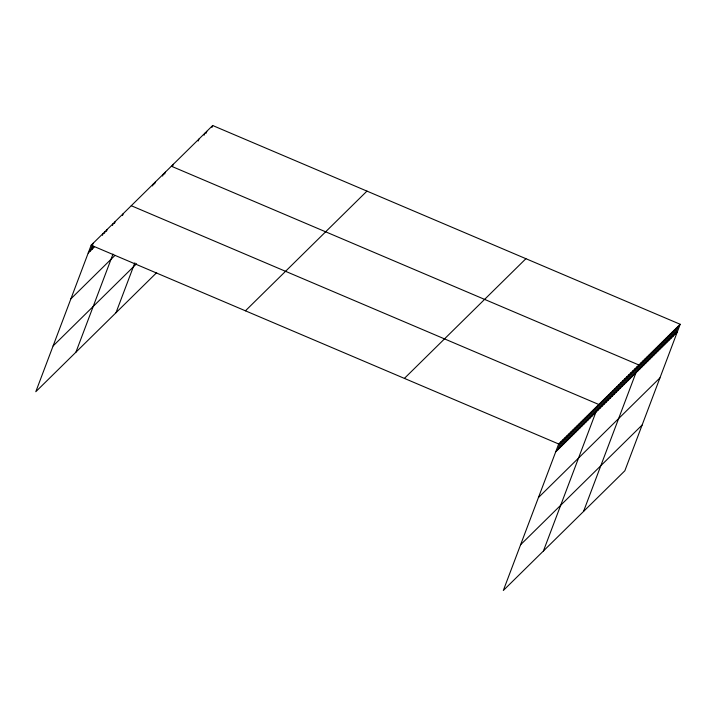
<?xml version="1.0" encoding="UTF-8"?>
<svg xmlns="http://www.w3.org/2000/svg" width="716" height="716" viewBox="0 0 716 716"><rect width="100%" height="100%" fill="white"/><g stroke="black" fill="none" stroke-linecap="round" stroke-linejoin="round"><path stroke-width="1.07" d="M680.2 324.285L558.677 443.983L503.321 590.485L624.844 470.779L680.2 324.285L212.679 125.515L91.156 245.221L35.8 391.715L156.661 272.662M90.198 251.074L93.161 243.243M92.203 249.105L93.313 246.161M102.451 235.322L103.185 233.362M104.455 233.353L105.189 231.393M106.46 231.375L107.194 229.415M112.475 225.451L113.218 223.49M114.479 223.473L115.222 221.513M122.499 215.579L123.241 213.619M75.905 352.218L112.976 254.108M152.58 185.954L153.314 183.994M154.584 183.976L155.318 182.016M162.604 176.073L163.338 174.113M164.608 174.095L165.342 172.144M116.001 312.713L134.841 262.853M172.592 166.237L173.326 164.277M198.162 141.043L198.905 139.083M204.069 135.226L204.812 133.266M206.038 133.292L206.781 131.332M211.936 127.475L212.679 125.515M557.719 449.845L560.682 442.005M559.724 447.867L562.687 440.036M561.729 445.898L564.691 438.058M563.734 443.92L566.696 436.08M565.747 441.942L568.701 434.111M567.752 439.973L570.706 432.133M569.757 437.995L572.711 430.155M571.762 436.017L574.715 428.186M573.767 434.048L576.729 426.208M575.771 432.07L578.734 424.23M577.776 430.092L580.739 422.261M579.781 428.123L582.743 420.283M581.786 426.145L584.748 418.305M583.791 424.167L586.753 416.336M585.795 422.189L588.758 414.358M587.8 420.22L590.763 412.38M589.805 418.242L592.767 410.402M591.81 416.265L594.772 408.433M593.815 414.296L596.777 406.455M543.426 550.98L598.782 404.477L131.261 205.716M597.824 410.34L600.787 402.508M599.829 408.371L602.791 400.53M601.834 406.393L604.796 398.552M603.839 404.415L606.801 396.583M605.843 402.446L608.806 394.606M607.848 400.468L610.811 392.628M609.853 398.49L612.815 390.659M611.858 396.521L614.82 388.681M613.863 394.543L616.825 386.703M615.867 392.565L618.83 384.734M617.872 390.596L620.835 382.756M619.877 388.618L622.839 380.778M621.882 386.64L624.844 378.809M623.887 384.671L626.849 376.831M625.9 382.693L628.854 374.853M627.905 380.715L630.859 372.884M629.91 378.746L632.863 370.906M631.915 376.768L634.868 368.928M633.92 374.79L636.882 366.959M583.522 511.484L638.887 364.981L171.366 166.219M637.893 370.879L640.847 363.039M639.853 368.946L642.816 361.106M641.822 367.004L644.785 359.163M643.791 365.062L646.754 357.23M645.76 363.128L648.723 355.288M647.729 361.186L650.692 353.355M649.689 359.253L652.652 351.413M651.658 357.311L654.621 349.48M653.627 355.378L656.59 347.537M655.596 353.435L658.559 345.604M657.565 351.502L660.528 343.662M659.534 349.56L662.497 341.729M661.495 347.627L664.457 339.787M663.463 345.685L666.426 337.845M665.433 343.752L668.395 335.911M667.402 341.809L670.364 333.969M669.37 339.876L672.333 332.036M671.34 337.934L674.302 330.094M673.3 335.992L676.262 328.161M675.269 334.059L678.231 326.219M88.193 253.052L94.208 247.127M70.902 298.814L115.016 255.361M53.091 345.962L136.577 263.73M245.436 310.807L366.959 191.109M404.397 378.388L525.92 258.691M555.714 451.823L677.238 332.117M538.423 497.575L659.946 377.878M520.613 544.724L642.136 425.027M91.156 245.221L558.677 443.983"/></g></svg>
